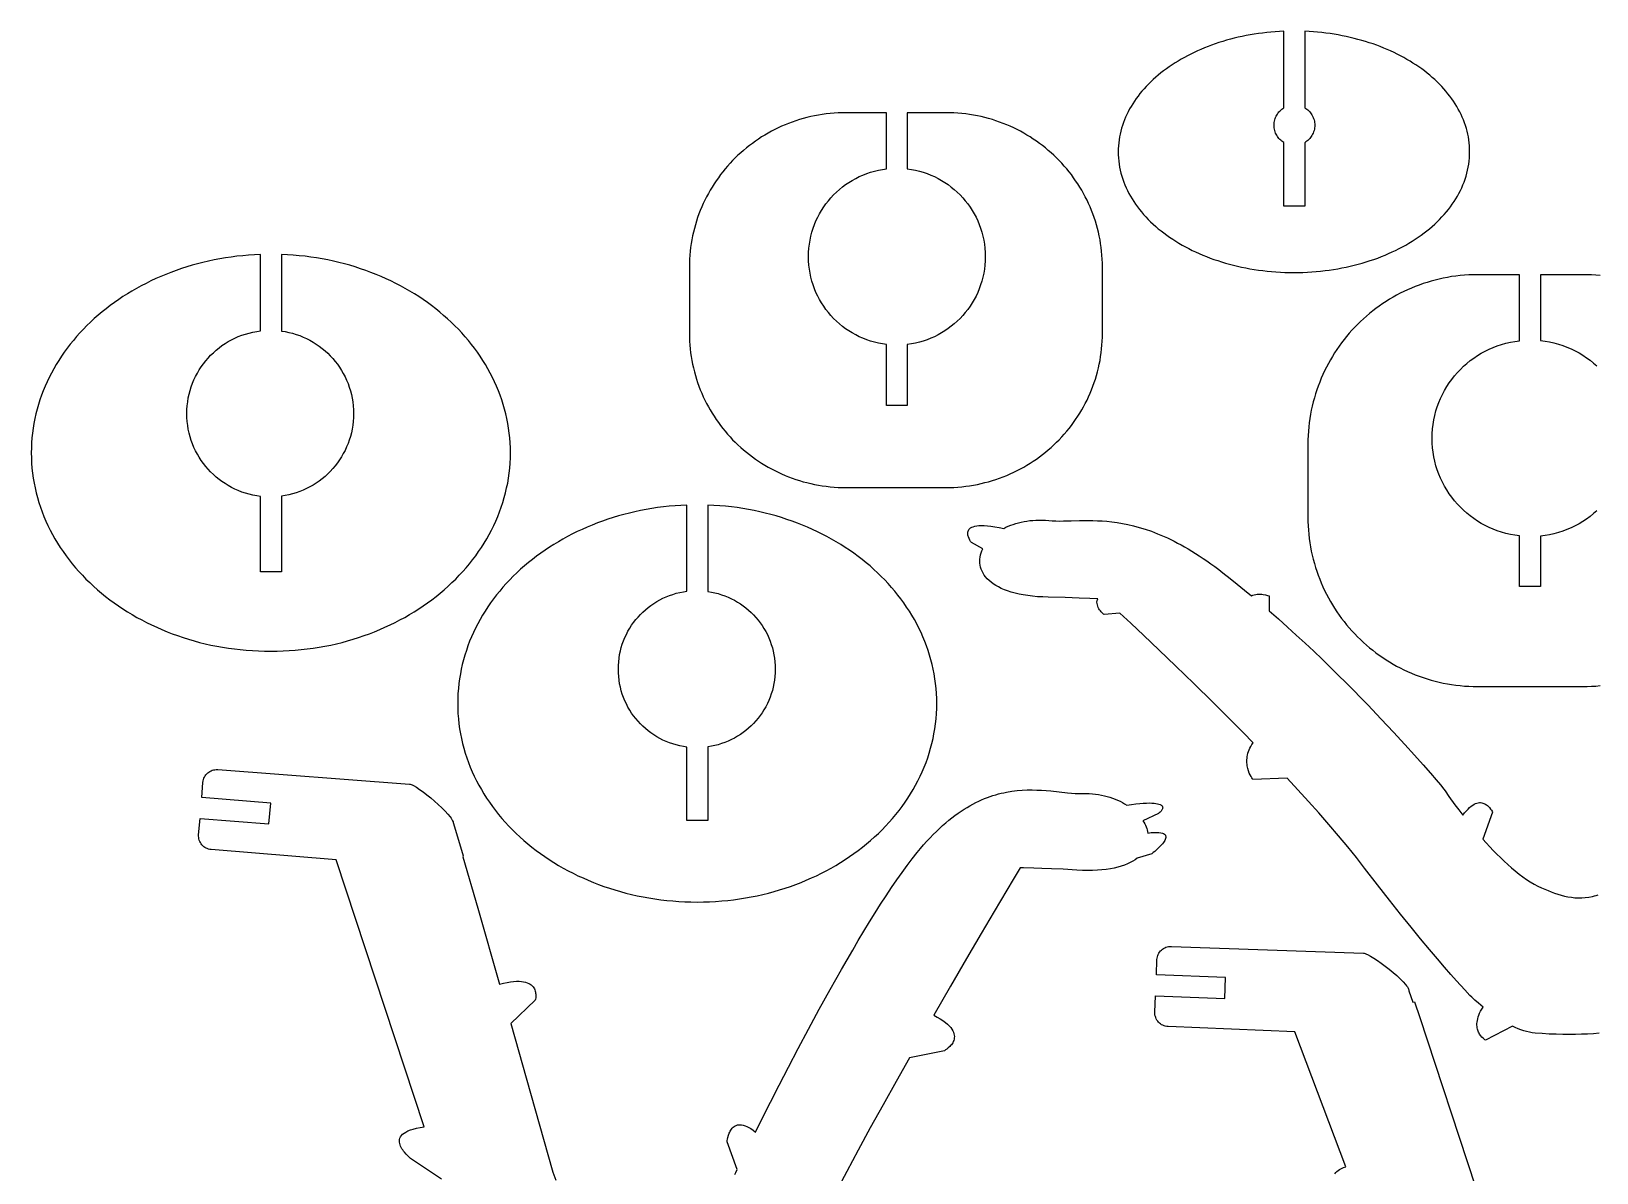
# Model space of a CAD drawing. Extents: x 5 to 505, y 83 to 427.
# Drawn here: x 5 to 236.8, y 254.5 to 423.6 of the extents above; entities that cross this region are included whole.
import ezdxf

# ---------------------------------------------------------------- set-up
doc = ezdxf.new("R2010")
doc.units = 0
doc.layers.add('Nível Padrão', color=1, linetype='CONTINUOUS')

msp = doc.modelspace()

# ---------------------------------------------------------------- linework, layer by layer
at = {"layer": 'Nível Padrão'}
for points in [[(191.33, 387.86), (192, 387.86), (192.67, 387.86), (193.34, 387.88), (194, 387.91), (194.66, 387.95), (195.31, 388), (195.96, 388.06), (196.61, 388.14), (197.24, 388.22), (197.88, 388.31), (198.5, 388.42), (199.12, 388.54), (199.74, 388.66), (200.35, 388.8), (200.95, 388.94), (201.54, 389.1), (202.13, 389.26), (202.71, 389.44), (203.28, 389.62), (203.85, 389.81), (204.41, 390.01), (204.96, 390.22), (205.5, 390.44), (206.03, 390.67), (206.55, 390.91), (207.07, 391.15), (207.57, 391.41), (208.07, 391.67), (208.56, 391.94), (209.03, 392.22), (209.5, 392.5), (209.96, 392.79), (210.4, 393.09), (210.84, 393.4), (211.27, 393.72), (211.68, 394.04), (212.08, 394.36), (212.48, 394.7), (212.86, 395.04), (213.23, 395.39), (213.58, 395.74), (213.93, 396.1), (214.26, 396.47), (214.58, 396.84), (214.89, 397.22), (215.18, 397.6), (215.46, 397.99), (215.73, 398.38), (215.98, 398.78), (216.22, 399.18), (216.45, 399.59), (216.66, 400.01), (216.86, 400.43), (217.04, 400.85), (217.21, 401.27), (217.36, 401.71), (217.5, 402.14), (217.62, 402.58), (217.73, 403.02), (217.82, 403.47), (217.9, 403.92), (217.96, 404.37), (218, 404.83), (218.02, 405.29), (218.03, 405.75), (218.02, 406.19), (218, 406.63), (217.96, 407.07), (217.91, 407.51), (217.84, 407.94), (217.75, 408.37), (217.65, 408.8), (217.54, 409.22), (217.41, 409.64), (217.27, 410.06), (217.11, 410.47), (216.94, 410.88), (216.76, 411.28), (216.56, 411.68), (216.35, 412.08), (216.13, 412.47), (215.89, 412.85), (215.64, 413.24), (215.38, 413.61), (215.11, 413.98), (214.82, 414.35), (214.52, 414.71), (214.21, 415.07), (213.89, 415.42), (213.56, 415.77), (213.22, 416.11), (212.86, 416.44), (212.5, 416.77), (212.12, 417.09), (211.73, 417.41), (211.33, 417.72), (210.93, 418.02), (210.51, 418.32), (210.08, 418.61), (209.64, 418.89), (209.2, 419.17), (208.74, 419.44), (208.28, 419.7), (207.8, 419.96), (207.32, 420.21), (206.83, 420.45), (206.33, 420.68), (205.82, 420.9), (205.31, 421.12), (204.79, 421.33), (204.26, 421.53), (203.72, 421.72), (203.17, 421.91), (202.62, 422.08), (202.06, 422.25), (201.49, 422.4), (200.92, 422.55), (200.34, 422.69), (199.76, 422.82), (199.17, 422.95), (198.57, 423.06), (197.97, 423.16), (197.36, 423.25), (196.75, 423.33), (196.13, 423.41), (195.51, 423.47), (194.88, 423.52), (194.25, 423.57), (193.61, 423.6), (193.61, 412.28), (193.77, 412.18), (193.93, 412.06), (194.07, 411.94), (194.21, 411.81), (194.34, 411.67), (194.46, 411.52), (194.58, 411.36), (194.68, 411.2), (194.77, 411.03), (194.85, 410.85), (194.92, 410.67), (194.98, 410.48), (195.03, 410.29), (195.06, 410.09), (195.08, 409.89), (195.09, 409.69), (195.08, 409.48), (195.06, 409.28), (195.03, 409.08), (194.98, 408.89), (194.92, 408.7), (194.85, 408.52), (194.77, 408.34), (194.68, 408.17), (194.58, 408.01), (194.46, 407.85), (194.34, 407.7), (194.21, 407.56), (194.07, 407.43), (193.93, 407.31), (193.77, 407.2), (193.61, 407.09), (193.61, 397.68), (190.5, 397.68), (190.5, 407.11), (190.34, 407.22), (190.19, 407.33), (190.05, 407.45), (189.91, 407.58), (189.78, 407.72), (189.66, 407.87), (189.55, 408.03), (189.45, 408.19), (189.36, 408.36), (189.28, 408.53), (189.22, 408.71), (189.16, 408.9), (189.12, 409.09), (189.08, 409.28), (189.06, 409.48), (189.06, 409.69), (189.06, 409.89), (189.08, 410.09), (189.12, 410.28), (189.16, 410.47), (189.22, 410.66), (189.28, 410.84), (189.36, 411.01), (189.45, 411.18), (189.55, 411.34), (189.66, 411.5), (189.78, 411.65), (189.91, 411.79), (190.05, 411.92), (190.19, 412.04), (190.34, 412.16), (190.5, 412.26), (190.5, 423.6), (189.86, 423.57), (189.23, 423.53), (188.6, 423.48), (187.97, 423.41), (187.35, 423.34), (186.74, 423.26), (186.13, 423.17), (185.52, 423.07), (184.92, 422.96), (184.33, 422.84), (183.74, 422.71), (183.16, 422.57), (182.59, 422.42), (182.02, 422.26), (181.46, 422.1), (180.9, 421.92), (180.35, 421.74), (179.81, 421.55), (179.28, 421.35), (178.76, 421.14), (178.24, 420.92), (177.73, 420.7), (177.23, 420.47), (176.74, 420.23), (176.25, 419.98), (175.78, 419.73), (175.31, 419.46), (174.85, 419.19), (174.4, 418.92), (173.96, 418.63), (173.53, 418.34), (173.12, 418.05), (172.71, 417.74), (172.31, 417.43), (171.92, 417.12), (171.54, 416.79), (171.17, 416.46), (170.82, 416.13), (170.47, 415.79), (170.14, 415.44), (169.81, 415.09), (169.5, 414.73), (169.2, 414.37), (168.92, 414), (168.64, 413.63), (168.38, 413.25), (168.13, 412.87), (167.89, 412.48), (167.67, 412.09), (167.46, 411.69), (167.26, 411.29), (167.07, 410.89), (166.9, 410.48), (166.75, 410.07), (166.6, 409.65), (166.48, 409.23), (166.36, 408.8), (166.26, 408.38), (166.18, 407.95), (166.11, 407.51), (166.05, 407.08), (166.01, 406.64), (165.99, 406.19), (165.98, 405.75), (165.99, 405.29), (166.02, 404.83), (166.06, 404.37), (166.12, 403.92), (166.19, 403.47), (166.28, 403.02), (166.39, 402.58), (166.51, 402.14), (166.65, 401.71), (166.8, 401.27), (166.97, 400.85), (167.15, 400.43), (167.35, 400.01), (167.56, 399.59), (167.79, 399.18), (168.03, 398.78), (168.28, 398.38), (168.55, 397.99), (168.83, 397.6), (169.12, 397.22), (169.43, 396.84), (169.75, 396.47), (170.08, 396.1), (170.43, 395.74), (170.78, 395.39), (171.15, 395.04), (171.53, 394.7), (171.92, 394.36), (172.33, 394.04), (172.74, 393.72), (173.17, 393.4), (173.6, 393.09), (174.05, 392.79), (174.51, 392.5), (174.97, 392.22), (175.45, 391.94), (175.94, 391.67), (176.43, 391.41), (176.94, 391.15), (177.45, 390.91), (177.98, 390.67), (178.51, 390.44), (179.05, 390.22), (179.6, 390.01), (180.16, 389.81), (180.72, 389.62), (181.29, 389.44), (181.87, 389.26), (182.46, 389.1), (183.05, 388.94), (183.66, 388.8), (184.26, 388.66), (184.88, 388.54), (185.5, 388.42), (186.12, 388.31), (186.76, 388.22), (187.39, 388.14), (188.04, 388.06), (188.69, 388), (189.34, 387.95), (190, 387.91), (190.66, 387.88), (191.33, 387.86)], [(125.08, 356.02), (125.68, 356.01), (140.44, 356.01), (141.04, 356.02), (141.63, 356.04), (142.23, 356.08), (142.81, 356.13), (143.4, 356.2), (143.97, 356.28), (144.55, 356.37), (145.12, 356.48), (145.68, 356.6), (146.24, 356.74), (146.79, 356.88), (147.34, 357.04), (147.88, 357.22), (148.42, 357.4), (148.95, 357.6), (149.47, 357.81), (149.99, 358.04), (150.5, 358.27), (151, 358.52), (151.5, 358.78), (151.99, 359.04), (152.47, 359.33), (152.95, 359.62), (153.41, 359.92), (153.87, 360.23), (154.32, 360.56), (154.77, 360.89), (155.2, 361.24), (155.63, 361.59), (156.04, 361.96), (156.45, 362.33), (156.85, 362.71), (157.24, 363.1), (157.62, 363.51), (157.99, 363.92), (158.35, 364.34), (158.7, 364.76), (159.04, 365.2), (159.36, 365.64), (159.68, 366.1), (159.99, 366.56), (160.29, 367.02), (160.57, 367.5), (160.85, 367.98), (161.11, 368.47), (161.36, 368.97), (161.6, 369.47), (161.82, 369.98), (162.04, 370.5), (162.24, 371.02), (162.43, 371.55), (162.6, 372.08), (162.77, 372.62), (162.92, 373.17), (163.05, 373.72), (163.18, 374.27), (163.29, 374.83), (163.38, 375.4), (163.46, 375.97), (163.53, 376.54), (163.58, 377.12), (163.62, 377.7), (163.64, 378.29), (163.65, 378.88), (163.65, 388.68), (163.64, 389.27), (163.62, 389.85), (163.58, 390.44), (163.53, 391.02), (163.46, 391.59), (163.38, 392.16), (163.29, 392.72), (163.18, 393.29), (163.05, 393.84), (162.92, 394.39), (162.77, 394.94), (162.6, 395.48), (162.43, 396.01), (162.24, 396.54), (162.04, 397.06), (161.82, 397.58), (161.6, 398.09), (161.36, 398.59), (161.11, 399.09), (160.85, 399.57), (160.57, 400.06), (160.29, 400.53), (159.99, 401), (159.68, 401.46), (159.36, 401.91), (159.04, 402.36), (158.7, 402.79), (158.35, 403.22), (157.99, 403.64), (157.62, 404.05), (157.24, 404.45), (156.85, 404.84), (156.45, 405.23), (156.04, 405.6), (155.63, 405.96), (155.2, 406.32), (154.77, 406.66), (154.32, 407), (153.87, 407.32), (153.41, 407.64), (152.95, 407.94), (152.47, 408.23), (151.99, 408.51), (151.5, 408.78), (151, 409.04), (150.5, 409.29), (149.99, 409.52), (149.47, 409.74), (148.95, 409.96), (148.42, 410.15), (147.88, 410.34), (147.34, 410.51), (146.79, 410.67), (146.24, 410.82), (145.68, 410.96), (145.12, 411.08), (144.55, 411.18), (143.97, 411.28), (143.4, 411.36), (142.81, 411.42), (142.23, 411.48), (141.63, 411.51), (141.04, 411.54), (140.44, 411.54), (134.75, 411.54), (134.75, 403.22), (135.36, 403.14), (135.95, 403.02), (136.54, 402.88), (137.11, 402.72), (137.68, 402.52), (138.23, 402.31), (138.77, 402.07), (139.3, 401.81), (139.81, 401.52), (140.31, 401.21), (140.79, 400.88), (141.26, 400.53), (141.71, 400.16), (142.15, 399.78), (142.56, 399.37), (142.96, 398.94), (143.34, 398.5), (143.7, 398.04), (144.04, 397.56), (144.36, 397.07), (144.65, 396.57), (144.93, 396.05), (145.18, 395.51), (145.41, 394.97), (145.61, 394.41), (145.79, 393.84), (145.94, 393.26), (146.07, 392.67), (146.17, 392.07), (146.24, 391.46), (146.28, 390.84), (146.3, 390.22), (146.28, 389.59), (146.24, 388.97), (146.17, 388.36), (146.07, 387.76), (145.94, 387.17), (145.79, 386.59), (145.61, 386.02), (145.41, 385.46), (145.18, 384.92), (144.93, 384.38), (144.65, 383.86), (144.36, 383.36), (144.04, 382.87), (143.7, 382.39), (143.34, 381.93), (142.96, 381.49), (142.56, 381.06), (142.15, 380.65), (141.71, 380.27), (141.26, 379.9), (140.79, 379.55), (140.31, 379.22), (139.81, 378.91), (139.3, 378.62), (138.77, 378.36), (138.23, 378.12), (137.68, 377.91), (137.11, 377.71), (136.54, 377.55), (135.95, 377.41), (135.36, 377.29), (134.75, 377.21), (134.75, 368.18), (131.66, 368.18), (131.66, 377.21), (131.05, 377.29), (130.46, 377.41), (129.87, 377.55), (129.29, 377.71), (128.73, 377.9), (128.18, 378.12), (127.63, 378.36), (127.11, 378.62), (126.59, 378.91), (126.09, 379.22), (125.61, 379.54), (125.14, 379.89), (124.69, 380.26), (124.26, 380.65), (123.84, 381.06), (123.44, 381.49), (123.06, 381.93), (122.7, 382.39), (122.36, 382.86), (122.05, 383.36), (121.75, 383.86), (121.48, 384.38), (121.22, 384.92), (121, 385.46), (120.79, 386.02), (120.62, 386.59), (120.46, 387.17), (120.34, 387.76), (120.24, 388.36), (120.17, 388.97), (120.13, 389.59), (120.11, 390.22), (120.13, 390.84), (120.17, 391.46), (120.24, 392.07), (120.34, 392.67), (120.46, 393.26), (120.62, 393.84), (120.79, 394.41), (121, 394.97), (121.22, 395.51), (121.48, 396.05), (121.75, 396.57), (122.05, 397.07), (122.36, 397.57), (122.7, 398.04), (123.06, 398.5), (123.44, 398.94), (123.84, 399.37), (124.26, 399.78), (124.69, 400.17), (125.14, 400.54), (125.61, 400.89), (126.09, 401.21), (126.59, 401.52), (127.11, 401.81), (127.63, 402.07), (128.18, 402.31), (128.73, 402.53), (129.29, 402.72), (129.87, 402.88), (130.46, 403.02), (131.05, 403.14), (131.66, 403.22), (131.66, 411.54), (125.68, 411.54), (125.08, 411.54), (124.49, 411.51), (123.9, 411.48), (123.31, 411.42), (122.73, 411.36), (122.15, 411.28), (121.57, 411.18), (121.01, 411.08), (120.44, 410.96), (119.88, 410.82), (119.33, 410.67), (118.78, 410.51), (118.24, 410.34), (117.7, 410.15), (117.17, 409.96), (116.65, 409.74), (116.13, 409.52), (115.62, 409.29), (115.12, 409.04), (114.62, 408.78), (114.13, 408.51), (113.65, 408.23), (113.17, 407.94), (112.71, 407.64), (112.25, 407.32), (111.8, 407), (111.36, 406.66), (110.92, 406.32), (110.5, 405.96), (110.08, 405.6), (109.67, 405.23), (109.27, 404.84), (108.88, 404.45), (108.5, 404.05), (108.14, 403.64), (107.78, 403.22), (107.43, 402.79), (107.09, 402.36), (106.76, 401.91), (106.44, 401.46), (106.13, 401), (105.84, 400.53), (105.55, 400.06), (105.28, 399.57), (105.01, 399.09), (104.76, 398.59), (104.53, 398.09), (104.3, 397.58), (104.09, 397.06), (103.88, 396.54), (103.69, 396.01), (103.52, 395.48), (103.36, 394.94), (103.21, 394.39), (103.07, 393.84), (102.95, 393.29), (102.84, 392.72), (102.74, 392.16), (102.66, 391.59), (102.59, 391.02), (102.54, 390.44), (102.5, 389.85), (102.48, 389.27), (102.47, 388.68), (102.47, 378.88), (102.48, 378.29), (102.5, 377.7), (102.54, 377.12), (102.59, 376.54), (102.66, 375.97), (102.74, 375.4), (102.84, 374.83), (102.95, 374.27), (103.07, 373.72), (103.21, 373.17), (103.36, 372.62), (103.52, 372.08), (103.69, 371.55), (103.88, 371.02), (104.09, 370.5), (104.3, 369.98), (104.53, 369.47), (104.76, 368.97), (105.01, 368.47), (105.28, 367.98), (105.55, 367.5), (105.84, 367.02), (106.13, 366.56), (106.44, 366.1), (106.76, 365.64), (107.09, 365.2), (107.43, 364.76), (107.78, 364.34), (108.14, 363.92), (108.5, 363.51), (108.88, 363.1), (109.27, 362.71), (109.67, 362.33), (110.08, 361.96), (110.5, 361.59), (110.92, 361.24), (111.36, 360.89), (111.8, 360.56), (112.25, 360.23), (112.71, 359.92), (113.17, 359.62), (113.65, 359.33), (114.13, 359.04), (114.62, 358.78), (115.12, 358.52), (115.62, 358.27), (116.13, 358.04), (116.65, 357.81), (117.17, 357.6), (117.7, 357.4), (118.24, 357.22), (118.78, 357.04), (119.33, 356.88), (119.88, 356.74), (120.44, 356.6), (121.01, 356.48), (121.57, 356.37), (122.15, 356.28), (122.73, 356.2), (123.31, 356.13), (123.9, 356.08), (124.49, 356.04), (125.08, 356.02)], [(39.56, 331.77), (40.48, 331.76), (41.4, 331.77), (42.31, 331.8), (43.21, 331.85), (44.11, 331.91), (45, 332), (45.88, 332.1), (46.76, 332.22), (47.63, 332.36), (48.49, 332.51), (49.35, 332.68), (50.19, 332.87), (51.03, 333.08), (51.86, 333.3), (52.68, 333.54), (53.49, 333.8), (54.29, 334.07), (55.08, 334.36), (55.86, 334.66), (56.63, 334.98), (57.39, 335.31), (58.14, 335.65), (58.88, 336.02), (59.61, 336.39), (60.32, 336.78), (61.02, 337.18), (61.71, 337.6), (62.39, 338.03), (63.05, 338.47), (63.7, 338.93), (64.34, 339.4), (64.96, 339.88), (65.57, 340.37), (66.17, 340.87), (66.75, 341.39), (67.31, 341.92), (67.86, 342.46), (68.4, 343.01), (68.92, 343.57), (69.42, 344.14), (69.9, 344.72), (70.37, 345.31), (70.83, 345.91), (71.26, 346.52), (71.68, 347.15), (72.08, 347.77), (72.47, 348.41), (72.83, 349.06), (73.18, 349.71), (73.5, 350.38), (73.81, 351.05), (74.1, 351.73), (74.37, 352.42), (74.62, 353.11), (74.85, 353.81), (75.06, 354.52), (75.25, 355.23), (75.41, 355.95), (75.56, 356.68), (75.68, 357.41), (75.78, 358.15), (75.86, 358.9), (75.92, 359.64), (75.96, 360.4), (75.97, 361.16), (75.96, 361.9), (75.92, 362.63), (75.87, 363.36), (75.79, 364.09), (75.7, 364.8), (75.58, 365.52), (75.44, 366.23), (75.28, 366.93), (75.1, 367.63), (74.91, 368.32), (74.69, 369), (74.45, 369.68), (74.2, 370.35), (73.92, 371.02), (73.63, 371.67), (73.32, 372.32), (72.99, 372.96), (72.64, 373.6), (72.28, 374.22), (71.9, 374.84), (71.5, 375.45), (71.09, 376.05), (70.66, 376.64), (70.21, 377.22), (69.75, 377.79), (69.27, 378.36), (68.77, 378.91), (68.27, 379.45), (67.74, 379.99), (67.2, 380.51), (66.65, 381.02), (66.08, 381.52), (65.5, 382.01), (64.91, 382.49), (64.3, 382.96), (63.68, 383.41), (63.05, 383.85), (62.4, 384.29), (61.74, 384.7), (61.07, 385.11), (60.39, 385.5), (59.7, 385.88), (58.99, 386.25), (58.28, 386.61), (57.55, 386.95), (56.82, 387.27), (56.07, 387.58), (55.31, 387.88), (54.55, 388.17), (53.77, 388.43), (52.98, 388.69), (52.19, 388.93), (51.39, 389.15), (50.58, 389.36), (49.76, 389.55), (48.93, 389.73), (48.09, 389.89), (47.25, 390.03), (46.4, 390.16), (45.55, 390.27), (44.68, 390.36), (43.81, 390.44), (42.94, 390.49), (42.06, 390.54), (42.06, 379.2), (42.62, 379.11), (43.17, 379), (43.71, 378.86), (44.25, 378.7), (44.77, 378.51), (45.28, 378.3), (45.78, 378.07), (46.27, 377.82), (46.75, 377.55), (47.21, 377.26), (47.65, 376.95), (48.09, 376.62), (48.51, 376.27), (48.91, 375.9), (49.29, 375.52), (49.66, 375.12), (50.01, 374.7), (50.34, 374.27), (50.66, 373.83), (50.95, 373.37), (51.22, 372.89), (51.48, 372.41), (51.71, 371.91), (51.92, 371.4), (52.11, 370.88), (52.27, 370.34), (52.41, 369.8), (52.53, 369.25), (52.62, 368.69), (52.69, 368.12), (52.73, 367.54), (52.74, 366.96), (52.73, 366.38), (52.69, 365.8), (52.62, 365.23), (52.53, 364.67), (52.41, 364.12), (52.27, 363.58), (52.11, 363.05), (51.92, 362.53), (51.71, 362.02), (51.48, 361.52), (51.22, 361.03), (50.95, 360.56), (50.66, 360.1), (50.34, 359.65), (50.01, 359.22), (49.66, 358.81), (49.29, 358.41), (48.91, 358.03), (48.51, 357.66), (48.09, 357.31), (47.65, 356.98), (47.21, 356.67), (46.75, 356.38), (46.27, 356.11), (45.78, 355.86), (45.28, 355.63), (44.77, 355.42), (44.25, 355.24), (43.71, 355.08), (43.17, 354.94), (42.62, 354.83), (42.06, 354.74), (42.06, 343.5), (38.96, 343.5), (38.96, 354.7), (38.39, 354.78), (37.83, 354.89), (37.27, 355.02), (36.73, 355.17), (36.19, 355.35), (35.67, 355.55), (35.16, 355.78), (34.66, 356.03), (34.18, 356.3), (33.71, 356.59), (33.25, 356.9), (32.81, 357.22), (32.38, 357.57), (31.97, 357.94), (31.57, 358.32), (31.2, 358.72), (30.84, 359.14), (30.5, 359.58), (30.18, 360.02), (29.88, 360.49), (29.6, 360.97), (29.34, 361.46), (29.1, 361.96), (28.89, 362.47), (28.7, 363), (28.53, 363.54), (28.38, 364.09), (28.26, 364.65), (28.17, 365.21), (28.1, 365.79), (28.06, 366.37), (28.05, 366.96), (28.06, 367.55), (28.1, 368.13), (28.17, 368.71), (28.26, 369.28), (28.38, 369.84), (28.53, 370.38), (28.7, 370.92), (28.89, 371.45), (29.1, 371.97), (29.34, 372.47), (29.6, 372.96), (29.88, 373.44), (30.18, 373.9), (30.5, 374.35), (30.84, 374.78), (31.2, 375.2), (31.57, 375.6), (31.97, 375.99), (32.38, 376.35), (32.81, 376.7), (33.25, 377.03), (33.71, 377.34), (34.18, 377.63), (34.66, 377.9), (35.16, 378.14), (35.67, 378.37), (36.19, 378.57), (36.73, 378.75), (37.27, 378.9), (37.83, 379.03), (38.39, 379.14), (38.96, 379.22), (38.96, 390.54), (38.08, 390.5), (37.2, 390.44), (36.33, 390.36), (35.47, 390.27), (34.61, 390.16), (33.76, 390.03), (32.92, 389.89), (32.08, 389.73), (31.25, 389.56), (30.43, 389.37), (29.62, 389.16), (28.82, 388.93), (28.02, 388.7), (27.23, 388.44), (26.46, 388.17), (25.69, 387.89), (24.93, 387.59), (24.18, 387.28), (23.45, 386.96), (22.72, 386.62), (22, 386.26), (21.3, 385.9), (20.6, 385.51), (19.92, 385.12), (19.25, 384.72), (18.59, 384.3), (17.95, 383.87), (17.31, 383.42), (16.69, 382.97), (16.08, 382.5), (15.49, 382.02), (14.91, 381.53), (14.34, 381.03), (13.78, 380.52), (13.25, 380), (12.72, 379.46), (12.21, 378.92), (11.72, 378.37), (11.24, 377.8), (10.78, 377.23), (10.33, 376.65), (9.9, 376.06), (9.48, 375.46), (9.08, 374.85), (8.7, 374.23), (8.34, 373.61), (7.99, 372.97), (7.66, 372.33), (7.35, 371.68), (7.06, 371.02), (6.78, 370.36), (6.53, 369.69), (6.29, 369.01), (6.07, 368.32), (5.87, 367.63), (5.7, 366.93), (5.54, 366.23), (5.4, 365.52), (5.28, 364.81), (5.19, 364.09), (5.11, 363.36), (5.05, 362.63), (5.02, 361.9), (5.01, 361.16), (5.02, 360.4), (5.06, 359.64), (5.11, 358.9), (5.19, 358.15), (5.3, 357.41), (5.42, 356.68), (5.57, 355.95), (5.73, 355.23), (5.92, 354.52), (6.13, 353.81), (6.36, 353.11), (6.61, 352.42), (6.88, 351.73), (7.17, 351.05), (7.47, 350.38), (7.8, 349.71), (8.15, 349.06), (8.51, 348.41), (8.89, 347.77), (9.29, 347.15), (9.71, 346.52), (10.15, 345.91), (10.6, 345.31), (11.07, 344.72), (11.56, 344.14), (12.06, 343.57), (12.58, 343.01), (13.11, 342.46), (13.66, 341.92), (14.23, 341.39), (14.81, 340.87), (15.4, 340.37), (16.01, 339.88), (16.64, 339.4), (17.27, 338.93), (17.92, 338.47), (18.59, 338.03), (19.26, 337.6), (19.95, 337.18), (20.65, 336.78), (21.37, 336.39), (22.09, 336.02), (22.83, 335.65), (23.58, 335.31), (24.34, 334.98), (25.11, 334.66), (25.89, 334.36), (26.68, 334.07), (27.48, 333.8), (28.29, 333.54), (29.11, 333.3), (29.94, 333.08), (30.77, 332.87), (31.62, 332.68), (32.47, 332.51), (33.33, 332.36), (34.2, 332.22), (35.08, 332.1), (35.96, 332), (36.85, 331.91), (37.75, 331.85), (38.66, 331.8), (39.56, 331.77)], [(102.71, 294.62), (103.63, 294.61), (104.54, 294.62), (105.45, 294.65), (106.36, 294.7), (107.26, 294.77), (108.15, 294.85), (109.03, 294.95), (109.91, 295.07), (110.78, 295.21), (111.64, 295.37), (112.5, 295.54), (113.34, 295.73), (114.18, 295.94), (115.01, 296.16), (115.83, 296.4), (116.64, 296.66), (117.44, 296.93), (118.23, 297.22), (119.01, 297.52), (119.78, 297.83), (120.54, 298.17), (121.29, 298.51), (122.03, 298.88), (122.75, 299.25), (123.47, 299.64), (124.17, 300.04), (124.86, 300.46), (125.53, 300.89), (126.2, 301.33), (126.85, 301.79), (127.48, 302.26), (128.11, 302.74), (128.72, 303.23), (129.31, 303.74), (129.89, 304.25), (130.46, 304.78), (131.01, 305.32), (131.54, 305.87), (132.06, 306.43), (132.56, 307), (133.05, 307.59), (133.52, 308.18), (133.97, 308.78), (134.41, 309.39), (134.83, 310.01), (135.23, 310.64), (135.61, 311.28), (135.98, 311.93), (136.32, 312.58), (136.65, 313.25), (136.96, 313.92), (137.25, 314.6), (137.52, 315.28), (137.77, 315.98), (138, 316.68), (138.2, 317.39), (138.39, 318.1), (138.56, 318.82), (138.7, 319.55), (138.83, 320.28), (138.93, 321.02), (139.01, 321.77), (139.07, 322.52), (139.1, 323.27), (139.12, 324.03), (139.1, 324.77), (139.07, 325.5), (139.02, 326.23), (138.94, 326.96), (138.84, 327.68), (138.73, 328.39), (138.59, 329.1), (138.43, 329.8), (138.25, 330.5), (138.05, 331.19), (137.84, 331.87), (137.6, 332.55), (137.34, 333.22), (137.07, 333.88), (136.78, 334.54), (136.47, 335.19), (136.14, 335.83), (135.79, 336.46), (135.43, 337.09), (135.05, 337.71), (134.65, 338.31), (134.23, 338.91), (133.8, 339.51), (133.36, 340.09), (132.89, 340.66), (132.41, 341.22), (131.92, 341.78), (131.41, 342.32), (130.89, 342.85), (130.35, 343.37), (129.8, 343.88), (129.23, 344.39), (128.65, 344.88), (128.05, 345.35), (127.45, 345.82), (126.83, 346.28), (126.19, 346.72), (125.55, 347.15), (124.89, 347.57), (124.22, 347.98), (123.54, 348.37), (122.85, 348.75), (122.14, 349.12), (121.43, 349.47), (120.7, 349.81), (119.96, 350.14), (119.22, 350.45), (118.46, 350.75), (117.69, 351.03), (116.92, 351.3), (116.13, 351.56), (115.34, 351.8), (114.53, 352.02), (113.72, 352.23), (112.9, 352.42), (112.08, 352.6), (111.24, 352.76), (110.4, 352.9), (109.55, 353.03), (108.69, 353.14), (107.83, 353.23), (106.96, 353.31), (106.08, 353.37), (105.2, 353.41), (105.2, 340.61), (105.73, 340.53), (106.25, 340.42), (106.75, 340.29), (107.25, 340.13), (107.74, 339.96), (108.22, 339.76), (108.69, 339.54), (109.15, 339.31), (109.59, 339.05), (110.02, 338.78), (110.44, 338.48), (110.85, 338.17), (111.24, 337.85), (111.61, 337.5), (111.97, 337.14), (112.32, 336.76), (112.65, 336.37), (112.96, 335.97), (113.25, 335.55), (113.52, 335.12), (113.78, 334.67), (114.02, 334.22), (114.23, 333.75), (114.43, 333.27), (114.6, 332.78), (114.76, 332.28), (114.89, 331.77), (115, 331.25), (115.08, 330.73), (115.14, 330.19), (115.18, 329.65), (115.19, 329.1), (115.18, 328.56), (115.14, 328.02), (115.08, 327.48), (115, 326.96), (114.89, 326.44), (114.76, 325.93), (114.6, 325.43), (114.43, 324.94), (114.23, 324.46), (114.02, 324), (113.78, 323.54), (113.52, 323.1), (113.25, 322.66), (112.96, 322.24), (112.65, 321.84), (112.32, 321.45), (111.97, 321.07), (111.61, 320.71), (111.24, 320.37), (110.85, 320.04), (110.44, 319.73), (110.02, 319.44), (109.59, 319.16), (109.15, 318.9), (108.69, 318.67), (108.22, 318.45), (107.74, 318.25), (107.25, 318.08), (106.75, 317.92), (106.25, 317.79), (105.73, 317.68), (105.2, 317.59), (105.2, 306.7), (102.11, 306.7), (102.11, 317.57), (101.58, 317.65), (101.05, 317.76), (100.53, 317.88), (100.02, 318.03), (99.53, 318.21), (99.04, 318.4), (98.56, 318.61), (98.1, 318.85), (97.65, 319.1), (97.21, 319.37), (96.78, 319.67), (96.37, 319.98), (95.97, 320.3), (95.59, 320.65), (95.22, 321.01), (94.87, 321.39), (94.54, 321.78), (94.22, 322.19), (93.92, 322.61), (93.64, 323.04), (93.38, 323.49), (93.14, 323.95), (92.92, 324.42), (92.72, 324.9), (92.54, 325.4), (92.39, 325.9), (92.25, 326.42), (92.14, 326.94), (92.06, 327.47), (92, 328.01), (91.96, 328.55), (91.95, 329.1), (91.96, 329.66), (92, 330.2), (92.06, 330.74), (92.14, 331.27), (92.25, 331.8), (92.39, 332.31), (92.54, 332.81), (92.72, 333.31), (92.92, 333.79), (93.14, 334.26), (93.38, 334.72), (93.64, 335.17), (93.92, 335.61), (94.22, 336.03), (94.54, 336.44), (94.87, 336.83), (95.22, 337.21), (95.59, 337.57), (95.97, 337.91), (96.37, 338.24), (96.78, 338.55), (97.21, 338.84), (97.65, 339.12), (98.1, 339.37), (98.56, 339.61), (99.04, 339.82), (99.53, 340.02), (100.02, 340.19), (100.53, 340.34), (101.05, 340.47), (101.58, 340.57), (102.11, 340.65), (102.11, 353.41), (101.23, 353.37), (100.35, 353.31), (99.48, 353.23), (98.62, 353.14), (97.76, 353.03), (96.91, 352.91), (96.06, 352.76), (95.23, 352.6), (94.4, 352.43), (93.58, 352.23), (92.77, 352.03), (91.96, 351.8), (91.17, 351.56), (90.38, 351.31), (89.6, 351.04), (88.84, 350.76), (88.08, 350.46), (87.33, 350.15), (86.59, 349.82), (85.87, 349.48), (85.15, 349.13), (84.44, 348.76), (83.75, 348.38), (83.07, 347.99), (82.4, 347.58), (81.74, 347.16), (81.09, 346.73), (80.46, 346.29), (79.84, 345.83), (79.23, 345.36), (78.63, 344.89), (78.05, 344.4), (77.48, 343.9), (76.93, 343.38), (76.39, 342.86), (75.87, 342.33), (75.36, 341.79), (74.86, 341.23), (74.38, 340.67), (73.92, 340.1), (73.47, 339.51), (73.04, 338.92), (72.63, 338.32), (72.23, 337.71), (71.85, 337.1), (71.48, 336.47), (71.14, 335.84), (70.81, 335.2), (70.5, 334.55), (70.2, 333.89), (69.93, 333.23), (69.67, 332.55), (69.44, 331.88), (69.22, 331.19), (69.02, 330.5), (68.84, 329.8), (68.68, 329.1), (68.55, 328.39), (68.43, 327.68), (68.33, 326.96), (68.26, 326.23), (68.2, 325.5), (68.17, 324.77), (68.16, 324.03), (68.17, 323.27), (68.2, 322.52), (68.26, 321.77), (68.34, 321.02), (68.44, 320.28), (68.57, 319.55), (68.71, 318.82), (68.88, 318.1), (69.07, 317.39), (69.28, 316.68), (69.5, 315.98), (69.75, 315.28), (70.02, 314.6), (70.31, 313.92), (70.62, 313.25), (70.95, 312.58), (71.29, 311.93), (71.66, 311.28), (72.04, 310.64), (72.44, 310.01), (72.86, 309.39), (73.3, 308.78), (73.75, 308.18), (74.22, 307.59), (74.7, 307), (75.21, 306.43), (75.73, 305.87), (76.26, 305.32), (76.81, 304.78), (77.37, 304.25), (77.95, 303.74), (78.55, 303.23), (79.16, 302.74), (79.78, 302.26), (80.42, 301.79), (81.07, 301.33), (81.73, 300.89), (82.41, 300.46), (83.1, 300.04), (83.8, 299.64), (84.51, 299.25), (85.24, 298.88), (85.97, 298.51), (86.72, 298.17), (87.48, 297.83), (88.25, 297.52), (89.03, 297.22), (89.82, 296.93), (90.62, 296.66), (91.43, 296.4), (92.25, 296.16), (93.08, 295.94), (93.92, 295.73), (94.76, 295.54), (95.62, 295.37), (96.48, 295.21), (97.35, 295.07), (98.23, 294.95), (99.11, 294.85), (100, 294.77), (100.9, 294.7), (101.8, 294.65), (102.71, 294.62)]]:
    msp.add_lwpolyline(points, close=True, dxfattribs=at)
for points in [[(236.88, 352.58), (236.38, 352.15), (235.87, 351.74), (235.34, 351.35), (234.79, 350.99), (234.23, 350.65), (233.65, 350.34), (233.05, 350.05), (232.44, 349.79), (231.81, 349.56), (231.18, 349.35), (230.52, 349.17), (229.86, 349.03), (229.19, 348.91), (228.5, 348.83), (228.5, 341.35), (225.41, 341.35), (225.41, 348.85), (224.73, 348.94), (224.06, 349.06), (223.41, 349.21), (222.76, 349.39), (222.13, 349.6), (221.51, 349.84), (220.91, 350.1), (220.32, 350.39), (219.74, 350.7), (219.18, 351.04), (218.64, 351.41), (218.12, 351.8), (217.61, 352.21), (217.12, 352.64), (216.66, 353.09), (216.21, 353.56), (215.79, 354.06), (215.38, 354.57), (215, 355.1), (214.65, 355.65), (214.31, 356.21), (214.01, 356.79), (213.73, 357.38), (213.47, 357.99), (213.24, 358.62), (213.04, 359.25), (212.87, 359.9), (212.73, 360.56), (212.62, 361.23), (212.54, 361.91), (212.49, 362.6), (212.48, 363.3), (212.49, 363.99), (212.54, 364.69), (212.62, 365.37), (212.73, 366.04), (212.87, 366.7), (213.04, 367.35), (213.24, 367.98), (213.47, 368.61), (213.73, 369.22), (214.01, 369.81), (214.31, 370.39), (214.65, 370.96), (215, 371.51), (215.38, 372.04), (215.79, 372.55), (216.21, 373.04), (216.66, 373.52), (217.12, 373.97), (217.61, 374.4), (218.12, 374.81), (218.64, 375.2), (219.18, 375.56), (219.74, 375.9), (220.32, 376.22), (220.91, 376.51), (221.51, 376.77), (222.13, 377.01), (222.76, 377.22), (223.41, 377.4), (224.06, 377.55), (224.73, 377.67), (225.41, 377.76), (225.41, 387.54), (219.18, 387.54), (218.54, 387.54), (217.89, 387.51), (217.25, 387.47), (216.62, 387.41), (215.99, 387.34), (215.36, 387.25), (214.74, 387.15), (214.13, 387.03), (213.52, 386.9), (212.91, 386.75), (212.31, 386.59), (211.72, 386.41), (211.13, 386.22), (210.55, 386.01), (209.98, 385.8), (209.41, 385.56), (208.85, 385.32), (208.3, 385.06), (207.76, 384.79), (207.22, 384.51), (206.69, 384.21), (206.17, 383.9), (205.65, 383.58), (205.15, 383.25), (204.65, 382.9), (204.16, 382.55), (203.69, 382.18), (203.22, 381.8), (202.75, 381.41), (202.3, 381.01), (201.86, 380.6), (201.43, 380.18), (201.01, 379.75), (200.6, 379.31), (200.2, 378.86), (199.81, 378.39), (199.43, 377.92), (199.07, 377.45), (198.71, 376.96), (198.37, 376.46), (198.03, 375.95), (197.71, 375.44), (197.4, 374.92), (197.11, 374.39), (196.82, 373.85), (196.55, 373.31), (196.29, 372.75), (196.05, 372.19), (195.82, 371.63), (195.6, 371.05), (195.39, 370.47), (195.2, 369.88), (195.03, 369.29), (194.86, 368.69), (194.72, 368.09), (194.58, 367.48), (194.47, 366.86), (194.36, 366.24), (194.27, 365.61), (194.2, 364.98), (194.15, 364.35), (194.11, 363.7), (194.08, 363.06), (194.07, 362.41), (194.07, 351.65), (194.08, 351), (194.11, 350.36), (194.15, 349.72), (194.2, 349.08), (194.27, 348.45), (194.36, 347.83), (194.47, 347.21), (194.58, 346.59), (194.72, 345.98), (194.86, 345.38), (195.03, 344.78), (195.2, 344.19), (195.39, 343.6), (195.6, 343.02), (195.82, 342.45), (196.05, 341.88), (196.29, 341.32), (196.55, 340.77), (196.82, 340.22), (197.11, 339.68), (197.4, 339.15), (197.71, 338.63), (198.03, 338.12), (198.37, 337.61), (198.71, 337.12), (199.07, 336.63), (199.43, 336.15), (199.81, 335.68), (200.2, 335.22), (200.6, 334.77), (201.01, 334.33), (201.43, 333.9), (201.86, 333.48), (202.3, 333.07), (202.75, 332.67), (203.22, 332.28), (203.69, 331.9), (204.16, 331.53), (204.65, 331.17), (205.15, 330.83), (205.65, 330.5), (206.17, 330.18), (206.69, 329.87), (207.22, 329.57), (207.76, 329.29), (208.3, 329.02), (208.85, 328.76), (209.41, 328.51), (209.98, 328.28), (210.55, 328.06), (211.13, 327.86), (211.72, 327.67), (212.31, 327.49), (212.91, 327.33), (213.52, 327.18), (214.13, 327.05), (214.74, 326.93), (215.36, 326.83), (215.99, 326.74), (216.62, 326.67), (217.25, 326.61), (217.89, 326.57), (218.54, 326.55), (218.54, 326.55), (219.18, 326.54), (234.79, 326.54), (235.43, 326.55), (236.08, 326.57), (236.72, 326.61), (237.35, 326.67)], [(237.35, 387.41), (236.72, 387.47), (236.08, 387.51), (235.43, 387.54), (234.79, 387.54), (228.5, 387.54), (228.5, 377.78), (229.19, 377.7), (229.86, 377.58), (230.52, 377.44), (231.18, 377.26), (231.81, 377.05), (232.44, 376.82), (233.05, 376.56), (233.65, 376.27), (234.23, 375.96), (234.79, 375.62), (235.34, 375.25), (235.87, 374.87), (236.38, 374.46), (236.88, 374.02)], [(237.2, 275.16), (236.37, 275.1), (235.5, 275.05), (234.62, 275.02), (233.71, 274.99), (232.77, 274.99), (231.81, 275), (230.82, 275.02), (229.81, 275.06), (228.77, 275.12), (227.71, 275.19), (227.3, 275.24), (226.88, 275.31), (226.46, 275.41), (226.04, 275.54), (225.62, 275.68), (225.2, 275.85), (224.78, 276.03), (224.36, 276.23), (220.39, 274.15), (220.28, 274.22), (220.16, 274.31), (220.01, 274.43), (219.85, 274.59), (219.68, 274.79), (219.51, 275.03), (219.43, 275.16), (219.36, 275.31), (219.3, 275.46), (219.24, 275.63), (219.19, 275.8), (219.15, 275.99), (219.12, 276.18), (219.11, 276.39), (219.11, 276.6), (219.13, 276.83), (219.17, 277.07), (219.22, 277.32), (219.3, 277.58), (219.39, 277.85), (219.51, 278.13), (219.65, 278.43), (219.82, 278.74), (220.02, 279.05), (219.32, 279.63), (218.79, 280.09), (218.33, 280.51), (218.08, 280.77), (217.32, 281.58), (216.06, 282.96), (215.25, 283.87), (214.31, 284.95), (213.25, 286.18), (212.07, 287.58), (210.77, 289.14), (209.35, 290.88), (207.81, 292.8), (206.15, 294.9), (204.37, 297.18), (202.48, 299.65), (201.88, 300.42), (201.27, 301.21), (199.98, 302.8), (198.61, 304.44), (197.18, 306.11), (195.7, 307.8), (194.16, 309.51), (192.59, 311.24), (190.99, 312.97), (185.93, 312.74), (185.85, 312.85), (185.76, 313), (185.65, 313.19), (185.53, 313.43), (185.4, 313.72), (185.28, 314.04), (185.18, 314.4), (185.1, 314.8), (185.07, 315.01), (185.05, 315.22), (185.04, 315.44), (185.04, 315.67), (185.06, 315.91), (185.09, 316.15), (185.14, 316.39), (185.2, 316.64), (185.28, 316.89), (185.38, 317.15), (185.49, 317.4), (185.63, 317.66), (185.79, 317.93), (185.97, 318.19), (184.47, 319.73), (182.98, 321.24), (180.04, 324.17), (177.2, 326.96), (174.51, 329.57), (172.02, 331.96), (169.78, 334.08), (167.84, 335.9), (166.24, 337.39), (163.88, 337.19), (163.82, 337.24), (163.66, 337.38), (163.46, 337.6), (163.34, 337.73), (163.23, 337.88), (163.12, 338.05), (163.03, 338.23), (162.95, 338.42), (162.89, 338.62), (162.85, 338.83), (162.84, 339.05), (162.87, 339.27), (162.9, 339.39), (162.94, 339.5), (161.78, 339.56), (160.18, 339.63), (158.14, 339.7), (155.63, 339.77), (154.82, 339.8), (154.04, 339.84), (153.3, 339.91), (152.59, 340), (151.93, 340.1), (151.29, 340.22), (150.7, 340.36), (150.14, 340.52), (149.61, 340.69), (149.12, 340.87), (148.66, 341.07), (148.23, 341.28), (147.84, 341.5), (147.48, 341.73), (147.15, 341.97), (146.85, 342.23), (146.58, 342.49), (146.35, 342.76), (146.14, 343.03), (145.96, 343.32), (145.81, 343.61), (145.69, 343.9), (145.59, 344.2), (145.53, 344.5), (145.49, 344.8), (145.47, 345.11), (145.48, 345.42), (145.52, 345.72), (145.58, 346.03), (145.67, 346.33), (145.78, 346.64), (145.78, 346.64), (145.91, 346.94), (144.24, 347.88), (144.13, 348.04), (144.02, 348.21), (143.9, 348.44), (143.8, 348.69), (143.75, 348.83), (143.72, 348.97), (143.7, 349.12), (143.7, 349.26), (143.71, 349.4), (143.74, 349.54), (143.8, 349.67), (143.88, 349.8), (143.99, 349.92), (144.12, 350.03), (144.29, 350.13), (144.5, 350.21), (144.74, 350.28), (145.03, 350.33), (145.35, 350.37), (145.72, 350.38), (146.14, 350.37), (146.61, 350.34), (147.13, 350.29), (147.7, 350.2), (148.33, 350.09), (149.02, 349.95), (149.36, 350.12), (149.7, 350.28), (150.06, 350.42), (150.43, 350.56), (150.81, 350.68), (151.21, 350.8), (151.61, 350.89), (152.03, 350.98), (152.45, 351.05), (152.89, 351.11), (153.33, 351.15), (153.79, 351.18), (154.25, 351.19), (154.72, 351.19), (155.2, 351.16), (155.69, 351.13), (156.22, 351.09), (156.75, 351.06), (157.3, 351.05), (157.86, 351.06), (159.03, 351.08), (160.25, 351.11), (161.53, 351.12), (162.2, 351.12), (162.89, 351.1), (163.59, 351.06), (164.32, 351.01), (165.06, 350.93), (165.83, 350.83), (166.61, 350.7), (167.42, 350.54), (168.25, 350.34), (169.11, 350.11), (169.99, 349.84), (170.89, 349.53), (171.82, 349.17), (172.78, 348.76), (173.27, 348.54), (173.76, 348.31), (174.27, 348.06), (174.77, 347.79), (175.29, 347.51), (175.81, 347.22), (176.34, 346.91), (176.88, 346.59), (177.43, 346.25), (177.98, 345.89), (178.54, 345.52), (179.11, 345.13), (179.68, 344.73), (180.27, 344.3), (180.86, 343.86), (181.46, 343.4), (182.54, 342.55), (183.61, 341.7), (184.67, 340.83), (185.72, 339.96), (185.93, 340.06), (186.14, 340.13), (186.36, 340.18), (186.58, 340.21), (186.8, 340.22), (187.02, 340.22), (187.23, 340.2), (187.43, 340.18), (187.79, 340.11), (188.08, 340.04), (188.34, 339.96), (188.34, 337.73), (189.7, 336.54), (191.04, 335.34), (192.36, 334.14), (193.66, 332.95), (194.93, 331.76), (196.17, 330.58), (197.38, 329.4), (198.56, 328.24), (199.72, 327.1), (200.83, 325.98), (201.92, 324.88), (202.96, 323.8), (204.95, 321.72), (206.77, 319.77), (208.42, 317.97), (209.88, 316.35), (211.15, 314.91), (212.22, 313.69), (213.07, 312.7), (213.69, 311.96), (214.2, 311.35), (214.4, 311.06), (214.96, 310.25), (215.85, 309.03), (216.41, 308.29), (217.02, 307.49), (217.29, 307.83), (217.54, 308.13), (217.79, 308.39), (218.03, 308.62), (218.26, 308.81), (218.48, 308.97), (218.7, 309.09), (218.91, 309.19), (219.11, 309.26), (219.3, 309.3), (219.48, 309.33), (219.66, 309.33), (219.83, 309.31), (219.99, 309.27), (220.14, 309.22), (220.29, 309.15), (220.42, 309.08), (220.55, 308.99), (220.67, 308.9), (220.78, 308.8), (220.97, 308.59), (221.13, 308.39), (221.26, 308.21), (221.35, 308.05), (221.42, 307.91), (220, 303.92), (220.5, 303.36), (221.01, 302.81), (221.52, 302.26), (222.05, 301.72), (222.59, 301.19), (223.13, 300.67), (223.67, 300.16), (224.23, 299.68), (224.78, 299.21), (225.34, 298.76), (225.9, 298.34), (226.46, 297.95), (227.01, 297.59), (227.57, 297.26), (228.12, 296.97), (228.67, 296.71), (229.64, 296.3), (230.12, 296.12), (230.61, 295.94), (231.1, 295.77), (231.59, 295.63), (232.09, 295.5), (232.59, 295.39), (233.09, 295.31), (233.6, 295.25), (234.11, 295.23), (234.63, 295.23), (235.16, 295.26), (235.7, 295.33), (236.24, 295.44), (236.51, 295.51), (236.79, 295.59), (237.06, 295.68)], [(65.74, 253.57), (61.17, 256.64), (60.97, 256.8), (60.77, 256.99), (60.52, 257.24), (60.26, 257.54), (60.13, 257.71), (60.01, 257.88), (59.89, 258.06), (59.79, 258.25), (59.7, 258.44), (59.62, 258.64), (59.57, 258.84), (59.54, 259.04), (59.53, 259.24), (59.55, 259.44), (59.61, 259.63), (59.7, 259.83), (59.83, 260.02), (60, 260.2), (60.21, 260.37), (60.48, 260.54), (60.79, 260.7), (61.15, 260.84), (61.57, 260.98), (62.05, 261.1), (62.59, 261.2), (63.2, 261.29), (50.16, 300.88), (31.67, 302.38), (31.47, 302.41), (31.27, 302.45), (31.08, 302.52), (30.89, 302.6), (30.72, 302.7), (30.56, 302.81), (30.41, 302.94), (30.28, 303.09), (30.16, 303.24), (30.05, 303.41), (29.97, 303.59), (29.89, 303.77), (29.84, 303.96), (29.8, 304.16), (29.79, 304.37), (29.79, 304.58), (30, 306.99), (40.21, 306.18), (40.46, 309.27), (30.25, 310.1), (30.42, 312.34), (30.45, 312.55), (30.49, 312.75), (30.56, 312.94), (30.64, 313.12), (30.74, 313.3), (30.86, 313.46), (30.99, 313.6), (31.13, 313.74), (31.29, 313.86), (31.46, 313.96), (31.63, 314.05), (31.82, 314.12), (32.01, 314.18), (32.21, 314.21), (32.41, 314.23), (32.62, 314.22), (61.02, 312.09), (61.13, 312.07), (61.28, 312.02), (61.44, 311.95), (61.62, 311.86), (62.04, 311.61), (62.52, 311.3), (63.04, 310.92), (63.59, 310.5), (64.16, 310.04), (64.72, 309.56), (65.28, 309.07), (65.8, 308.57), (66.28, 308.09), (66.7, 307.63), (67.05, 307.21), (67.19, 307.01), (67.31, 306.83), (67.41, 306.66), (67.48, 306.51), (67.51, 306.37), (67.52, 306.26), (68.96, 301.43), (68.93, 301.3), (71.12, 293.7), (74.34, 282.45), (74.93, 282.59), (75.47, 282.71), (75.97, 282.79), (76.43, 282.84), (76.86, 282.87), (77.24, 282.87), (77.59, 282.85), (77.91, 282.81), (78.19, 282.74), (78.45, 282.66), (78.67, 282.56), (78.87, 282.45), (79.04, 282.33), (79.19, 282.19), (79.32, 282.05), (79.42, 281.9), (79.51, 281.74), (79.58, 281.58), (79.63, 281.42), (79.67, 281.27), (79.7, 281.11), (79.72, 280.95), (79.73, 280.67), (79.71, 280.42), (79.68, 280.22), (79.64, 280.05), (76.02, 276.6), (78.95, 266.28), (82.26, 254.57), (82.68, 253.39)], [(109.19, 254.25), (109.33, 254.55), (109.54, 254.97), (108.05, 259.08), (108.07, 259.27), (108.11, 259.48), (108.17, 259.75), (108.25, 260.05), (108.37, 260.36), (108.44, 260.52), (108.52, 260.68), (108.61, 260.83), (108.72, 260.98), (108.83, 261.11), (108.95, 261.24), (109.09, 261.35), (109.24, 261.44), (109.41, 261.52), (109.58, 261.58), (109.78, 261.61), (109.99, 261.62), (110.21, 261.61), (110.45, 261.56), (110.71, 261.48), (110.99, 261.37), (111.28, 261.22), (111.59, 261.04), (111.93, 260.81), (112.28, 260.54), (113.32, 262.64), (114.49, 264.96), (115.77, 267.46), (117.14, 270.13), (118.6, 272.91), (120.13, 275.79), (121.71, 278.72), (123.34, 281.67), (124.99, 284.6), (125.82, 286.06), (126.66, 287.49), (127.49, 288.91), (128.32, 290.3), (129.15, 291.66), (129.98, 292.99), (130.8, 294.29), (131.61, 295.54), (132.41, 296.74), (133.2, 297.9), (133.97, 299), (134.73, 300.04), (135.48, 301.02), (136.2, 301.94), (136.68, 302.52), (137.16, 303.08), (137.64, 303.61), (138.11, 304.12), (138.58, 304.61), (139.05, 305.07), (139.52, 305.52), (139.98, 305.94), (140.44, 306.34), (140.9, 306.73), (141.36, 307.09), (141.81, 307.44), (142.26, 307.76), (142.71, 308.07), (143.15, 308.36), (143.59, 308.63), (144.03, 308.88), (144.47, 309.12), (144.9, 309.35), (145.33, 309.56), (145.75, 309.75), (146.18, 309.93), (146.6, 310.09), (147.01, 310.24), (147.43, 310.38), (147.84, 310.51), (148.24, 310.62), (148.65, 310.72), (149.05, 310.81), (149.44, 310.89), (150.23, 311.02), (151, 311.12), (151.75, 311.18), (152.49, 311.21), (153.22, 311.22), (153.93, 311.2), (154.63, 311.17), (155.31, 311.12), (155.98, 311.06), (157.26, 310.93), (158.48, 310.81), (159.06, 310.75), (159.63, 310.71), (160.18, 310.69), (160.71, 310.69), (161.2, 310.68), (161.68, 310.67), (162.15, 310.63), (162.61, 310.58), (163.06, 310.52), (163.5, 310.44), (163.93, 310.35), (164.34, 310.24), (164.75, 310.12), (165.14, 309.99), (165.52, 309.85), (165.89, 309.7), (166.25, 309.53), (166.6, 309.36), (166.93, 309.17), (167.25, 308.98), (167.95, 309.07), (168.59, 309.15), (169.17, 309.21), (169.7, 309.24), (170.17, 309.27), (170.59, 309.28), (170.96, 309.27), (171.29, 309.25), (171.57, 309.22), (171.81, 309.18), (172.01, 309.13), (172.18, 309.07), (172.31, 309.01), (172.41, 308.93), (172.49, 308.86), (172.54, 308.77), (172.56, 308.69), (172.57, 308.6), (172.56, 308.51), (172.53, 308.42), (172.49, 308.33), (172.44, 308.25), (172.32, 308.08), (172.19, 307.94), (172.07, 307.83), (171.95, 307.73), (169.65, 306.65), (169.79, 306.43), (169.91, 306.21), (170.02, 305.98), (170.11, 305.75), (170.2, 305.52), (170.27, 305.29), (170.33, 305.06), (170.37, 304.83), (170.87, 304.89), (171.31, 304.92), (171.69, 304.92), (172.02, 304.91), (172.29, 304.87), (172.52, 304.82), (172.71, 304.74), (172.85, 304.66), (172.9, 304.61), (172.95, 304.56), (172.98, 304.5), (173.01, 304.44), (173.04, 304.31), (173.04, 304.18), (173.01, 304.04), (172.95, 303.88), (172.88, 303.73), (172.78, 303.57), (172.67, 303.41), (172.54, 303.25), (172.26, 302.93), (171.96, 302.62), (171.66, 302.35), (171.39, 302.11), (171.16, 301.93), (171.16, 301.93), (170.96, 301.77), (168.81, 301.1), (168.49, 300.87), (168.14, 300.65), (167.76, 300.45), (167.35, 300.26), (166.91, 300.08), (166.43, 299.92), (165.93, 299.78), (165.39, 299.65), (164.82, 299.54), (164.21, 299.45), (163.57, 299.38), (162.9, 299.33), (162.19, 299.3), (161.45, 299.29), (160.67, 299.3), (159.85, 299.34), (157.83, 299.46), (156.11, 299.54), (154.66, 299.6), (153.5, 299.64), (151.97, 299.67), (151.47, 299.67), (150.42, 297.93), (147.62, 293.19), (145.7, 289.95), (143.53, 286.24), (141.16, 282.17), (138.66, 277.84), (139.17, 277.57), (139.63, 277.3), (140.03, 277.04), (140.39, 276.77), (140.69, 276.52), (140.95, 276.27), (141.17, 276.02), (141.34, 275.78), (141.48, 275.55), (141.59, 275.32), (141.66, 275.1), (141.7, 274.89), (141.72, 274.68), (141.71, 274.49), (141.67, 274.3), (141.62, 274.11), (141.55, 273.94), (141.47, 273.77), (141.38, 273.62), (141.27, 273.47), (141.16, 273.34), (141.05, 273.21), (140.82, 272.99), (140.6, 272.81), (140.42, 272.69), (140.25, 272.58), (135.06, 271.54), (133.09, 268.04), (131.15, 264.57), (129.27, 261.16), (127.47, 257.86), (125.79, 254.7), (125, 253.19)], [(198.05, 254.34), (198.19, 254.52), (198.35, 254.69), (198.54, 254.85), (198.77, 255), (199.03, 255.14), (199.33, 255.26), (199.67, 255.37), (192.16, 275.4), (173.37, 276.16), (173.16, 276.18), (172.96, 276.22), (172.77, 276.27), (172.58, 276.35), (172.41, 276.44), (172.24, 276.55), (172.09, 276.68), (171.95, 276.81), (171.83, 276.96), (171.71, 277.13), (171.62, 277.3), (171.54, 277.48), (171.48, 277.67), (171.43, 277.87), (171.41, 278.07), (171.4, 278.28), (171.51, 280.72), (181.76, 280.3), (181.88, 283.41), (171.63, 283.82), (171.72, 286.08), (171.74, 286.29), (171.78, 286.49), (171.84, 286.68), (171.92, 286.86), (172.01, 287.04), (172.12, 287.2), (172.24, 287.36), (172.38, 287.49), (172.53, 287.62), (172.69, 287.73), (172.87, 287.83), (173.05, 287.9), (173.24, 287.96), (173.44, 288.01), (173.64, 288.03), (173.85, 288.03), (202.3, 287.03), (202.42, 287.01), (202.57, 286.97), (202.73, 286.91), (202.92, 286.82), (203.35, 286.6), (203.84, 286.3), (204.38, 285.95), (204.94, 285.55), (205.53, 285.12), (206.11, 284.66), (206.68, 284.19), (207.23, 283.72), (207.73, 283.25), (208.17, 282.81), (208.53, 282.4), (208.68, 282.21), (208.81, 282.03), (208.91, 281.87), (208.99, 281.72), (209.03, 281.59), (209.04, 281.47), (209.62, 279.8), (209.85, 279.83), (210.63, 277.51), (212.88, 270.72), (216.5, 259.77), (221.38, 244.93)]]:
    msp.add_lwpolyline(points, dxfattribs=at)

doc.saveas('drawing.dxf')
